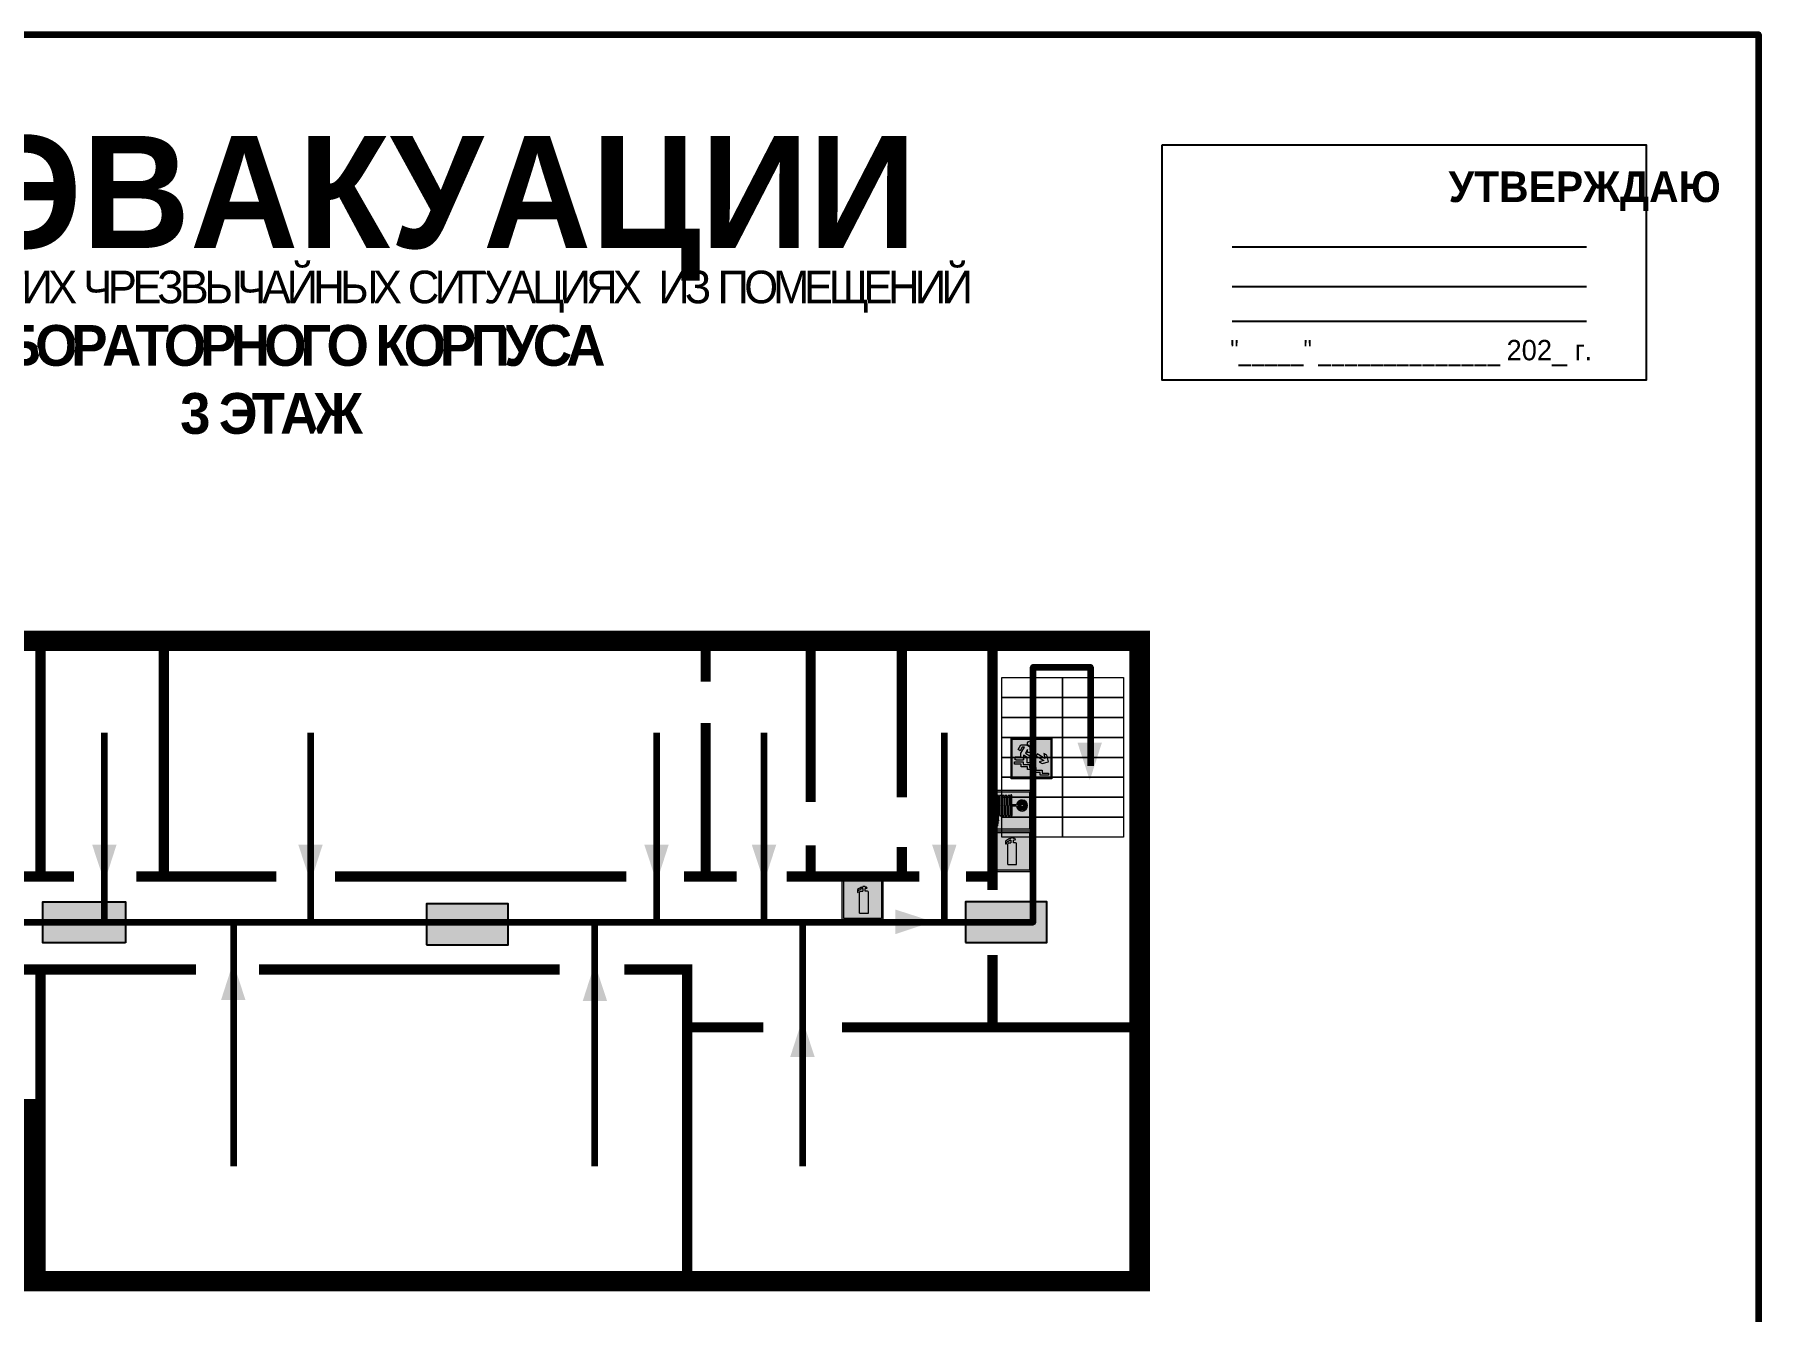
# Model space of a CAD drawing. Header units: millimetres. Extents: x 13810 to 67229, y 12374 to 21950.
# Drawn here: x 40574.3 to 40912.7, y 20416.4 to 20667 of the extents above; entities that cross this region are included whole.
import ezdxf

# ---------------------------------------------------------------- set-up
doc = ezdxf.new("R2010")
doc.units = ezdxf.units.MM
doc.layers.add('План_Штампы', color=7, linetype='Continuous')
doc.styles.add('обычный', font='arial.ttf')

# ---------------------------------------------------------------- blocks, each defined once
blk = doc.blocks.new('A$C7B4425F7')
at = {"true_color": 0xffffff}
blk.add_hatch(color=7, dxfattribs=at).paths.add_polyline_path([(0, 0), (-16, 0), (-16, -8), (0, -8)])
h = blk.add_hatch(color=126)
h.paths.add_polyline_path([(-0.2, -0.2), (-15.8, -0.2), (-15.8, -7.8), (-0.2, -7.8)])
h.paths.add_polyline_path([(-11.76, -2.03), (-11.76, -3.66), (-11.17, -3.66, -0.568275), (-11.17, -6.18), (-12.58, -6.18), (-12.58, -2.03)], flags=16)
h.paths.add_polyline_path([(-13.33, -4.12, -0.495768), (-13.59, -6.18), (-15.03, -6.18), (-15.03, -2.03), (-13.59, -2.03, -0.487973)], flags=16)
h.paths.add_polyline_path([(-10.25, -2.03), (-9.48, -2.03), (-9.48, -6.18), (-10.25, -6.18)], flags=16)
h.paths.add_polyline_path([(-13.84, -3.69), (-14.24, -3.69), (-14.24, -3.03), (-13.9, -3.03, -0.692621)], flags=0)
h.paths.add_polyline_path([(-9.15, -2.03), (-8.4, -2.03), (-8.04, -3.07), (-7.68, -2.03), (-6.93, -2.03), (-7.64, -4.1), (-6.93, -6.18), (-7.68, -6.18), (-8.04, -5.14), (-8.4, -6.18), (-9.15, -6.18), (-8.44, -4.1)], flags=16)
h.paths.add_polyline_path([(-11.76, -4.46), (-11.42, -4.46, -0.692621), (-11.36, -5.12), (-11.76, -5.12)], flags=0)
h.paths.add_polyline_path([(-13.9, -5.2), (-14.24, -5.2), (-14.24, -4.55), (-13.84, -4.55, -0.708038)], flags=0)
edge = h.paths.add_edge_path(flags=16)
edge.add_ellipse((-5.51, -4.08), major_axis=(0, 2.05), ratio=0.586184, start_angle=0, end_angle=360)
edge = h.paths.add_edge_path(flags=0)
edge.add_ellipse((-5.51, -4.08), major_axis=(0, 1.14), ratio=0.454828, start_angle=0, end_angle=360)
h.paths.add_polyline_path([(-4.13, -4.96, 0.377264), (-3.48, -4.52, 0.0555), (-3.16, -2.03), (-1.66, -2.03), (-1.66, -4.96), (-0.96, -4.96), (-0.96, -7.01), (-1.75, -7.01), (-1.75, -6.18), (-3.3, -6.18), (-3.3, -7.02), (-4.13, -7.02)], flags=16)
h.paths.add_polyline_path([(-2.73, -2.91), (-2.28, -2.91), (-2.28, -4.96), (-3.05, -4.96, 0.079136)], flags=0)
at = {"color": 126}
blk.add_lwpolyline([(-16, -8), (0, -8), (0, 0), (-16, 0)], close=True, dxfattribs=at)
blk = doc.blocks.new('вниз')
at = {"lineweight": 0, "true_color": 0xffffff}
h = blk.add_hatch(color=7, dxfattribs=at)
h.dxf.hatch_style = 1
h.paths.add_polyline_path([(40994.51, -4472.22), (40986.51, -4472.22), (40986.51, -4480.22), (40994.51, -4480.22)])
h.paths.add_polyline_path([(40994.31, -4472.42), (40994.31, -4480.01), (40986.71, -4480.01), (40986.71, -4472.42)], flags=16)
h.paths.add_polyline_path([(40988.43, -4473.53), (40989.43, -4473.53), (40990.19, -4473.96), (40990.19, -4474.6), (40991, -4474.6), (40991, -4475.06), (40989.73, -4475.06), (40989.73, -4474.46), (40989.3, -4475.18), (40990.17, -4475.7), (40990.17, -4477.11), (40989.63, -4477.11), (40989.63, -4476.01), (40988.94, -4475.59), (40988.94, -4476.46), (40988.94, -4476.46), (40987.47, -4476.46), (40987.26, -4476.46), (40987.26, -4475.92), (40988.4, -4475.92), (40988.4, -4475.2), (40989.1, -4473.99), (40988.66, -4473.99), (40988.24, -4474.7), (40987.86, -4474.47), (40988.41, -4473.56)], flags=0)
h.paths.add_polyline_path([(40990.55, -4473.29, -1), (40989.69, -4473.29, -1)], flags=0)
h.paths.add_polyline_path([(40988.85, -4476.89), (40988.85, -4477.43), (40990.1, -4477.43), (40990.1, -4477.99), (40991.34, -4477.99), (40991.34, -4478.54), (40992.59, -4478.54), (40992.59, -4479.09), (40993.83, -4479.09), (40993.83, -4479.52), (40992.17, -4479.52), (40992.17, -4478.97), (40990.91, -4478.97), (40990.91, -4478.41), (40989.68, -4478.41), (40989.68, -4477.86), (40988.43, -4477.86), (40988.43, -4477.31), (40987.6, -4477.31), (40987.18, -4477.31), (40987.18, -4476.89)], flags=0)
h.paths.add_polyline_path([(40991.61, -4475.33), (40993.12, -4476.2), (40992.9, -4475.27), (40993.48, -4475.6), (40993.83, -4476.88), (40992.56, -4477.22), (40991.97, -4476.88), (40992.9, -4476.61), (40991.38, -4475.74), (40991.58, -4475.39)], flags=0)
h.paths.add_polyline_path([(40990.19, -4473.96), (40989.43, -4473.53), (40988.43, -4473.53), (40988.41, -4473.56), (40987.86, -4474.47), (40988.24, -4474.7), (40988.66, -4473.99), (40989.1, -4473.99), (40988.4, -4475.2), (40988.4, -4475.92), (40987.26, -4475.92), (40987.26, -4476.46), (40987.47, -4476.46), (40988.94, -4476.46), (40988.94, -4476.27), (40988.94, -4475.59), (40989.63, -4476.01), (40989.63, -4477.11), (40990.17, -4477.11), (40990.17, -4475.7), (40989.3, -4475.18), (40989.73, -4474.46), (40989.73, -4475.06), (40991, -4475.06), (40991, -4474.6), (40990.19, -4474.6)], flags=0)
h.paths.add_polyline_path([(40990.55, -4473.29, 1), (40989.69, -4473.29, 1)], flags=0)
h.paths.add_polyline_path([(40991.61, -4475.33), (40991.58, -4475.39), (40991.38, -4475.74), (40992.9, -4476.61), (40991.97, -4476.88), (40992.56, -4477.22), (40993.83, -4476.88), (40993.48, -4475.6), (40992.9, -4475.27), (40993.12, -4476.2)], flags=0)
h.paths.add_polyline_path([(40990.1, -4477.43), (40988.85, -4477.43), (40988.85, -4476.89), (40987.18, -4476.89), (40987.18, -4477.31), (40987.6, -4477.31), (40988.43, -4477.31), (40988.43, -4477.86), (40989.68, -4477.86), (40989.68, -4478.41), (40990.91, -4478.41), (40990.91, -4478.97), (40992.17, -4478.97), (40992.17, -4479.52), (40993.83, -4479.52), (40993.83, -4479.09), (40992.59, -4479.09), (40992.59, -4478.54), (40991.34, -4478.54), (40991.34, -4477.99), (40990.1, -4477.99)], flags=0)
at = {"lineweight": 0}
h = blk.add_hatch(color=126, dxfattribs=at)
h.dxf.hatch_style = 1
h.paths.add_polyline_path([(40994.31, -4472.42), (40986.71, -4472.42), (40986.71, -4480.01), (40994.31, -4480.01)])
h.paths.add_polyline_path([(40988.43, -4473.53), (40989.43, -4473.53), (40990.19, -4473.96), (40990.19, -4474.6), (40991, -4474.6), (40991, -4475.06), (40989.73, -4475.06), (40989.73, -4474.46), (40989.3, -4475.18), (40990.17, -4475.7), (40990.17, -4477.11), (40989.63, -4477.11), (40989.63, -4476.01), (40988.94, -4475.59), (40988.94, -4476.46), (40988.94, -4476.46), (40987.47, -4476.46), (40987.26, -4476.46), (40987.26, -4475.92), (40988.4, -4475.92), (40988.4, -4475.2), (40989.1, -4473.99), (40988.66, -4473.99), (40988.24, -4474.7), (40987.86, -4474.47), (40988.41, -4473.56)], flags=16)
h.paths.add_polyline_path([(40990.55, -4473.29, -1), (40989.69, -4473.29, -1)], flags=16)
h.paths.add_polyline_path([(40988.85, -4476.89), (40988.85, -4477.43), (40990.1, -4477.43), (40990.1, -4477.99), (40991.34, -4477.99), (40991.34, -4478.54), (40992.59, -4478.54), (40992.59, -4479.09), (40993.83, -4479.09), (40993.83, -4479.52), (40992.17, -4479.52), (40992.17, -4478.97), (40990.91, -4478.97), (40990.91, -4478.41), (40989.68, -4478.41), (40989.68, -4477.86), (40988.43, -4477.86), (40988.43, -4477.31), (40987.6, -4477.31), (40987.18, -4477.31), (40987.18, -4476.89)], flags=16)
h.paths.add_polyline_path([(40991.61, -4475.33), (40993.12, -4476.2), (40992.9, -4475.27), (40993.48, -4475.6), (40993.83, -4476.88), (40992.56, -4477.22), (40991.97, -4476.88), (40992.9, -4476.61), (40991.38, -4475.74), (40991.58, -4475.39)], flags=16)
at = {"lineweight": 0, "true_color": 0xffffff}
h = blk.add_hatch(color=7, dxfattribs=at)
h.dxf.hatch_style = 1
h.paths.add_polyline_path([(40989.73, -4474.46), (40989.73, -4475.06), (40991, -4475.06), (40991, -4474.6), (40990.19, -4474.6), (40990.19, -4473.96), (40989.43, -4473.53), (40988.43, -4473.53), (40988.41, -4473.56), (40987.86, -4474.47), (40988.24, -4474.7), (40988.66, -4473.99), (40989.1, -4473.99), (40988.4, -4475.2), (40988.4, -4475.92), (40987.26, -4475.92), (40987.26, -4476.46), (40987.47, -4476.46), (40988.94, -4476.46), (40988.94, -4475.59), (40989.63, -4476.01), (40989.63, -4477.11), (40990.17, -4477.11), (40990.17, -4475.7), (40989.3, -4475.18)])
h.paths.add_polyline_path([(40989.69, -4473.29, 1), (40990.55, -4473.29, 1)])
h.paths.add_polyline_path([(40991.61, -4475.33), (40991.58, -4475.39), (40991.38, -4475.74), (40992.9, -4476.61), (40991.97, -4476.88), (40992.56, -4477.22), (40993.83, -4476.88), (40993.48, -4475.6), (40992.9, -4475.27), (40993.12, -4476.2)])
h.paths.add_polyline_path([(40990.1, -4477.43), (40988.85, -4477.43), (40988.85, -4476.89), (40987.18, -4476.89), (40987.18, -4477.31), (40987.6, -4477.31), (40988.43, -4477.31), (40988.43, -4477.86), (40989.68, -4477.86), (40989.68, -4478.41), (40990.91, -4478.41), (40990.91, -4478.97), (40992.17, -4478.97), (40992.17, -4479.52), (40993.83, -4479.52), (40993.83, -4479.09), (40992.59, -4479.09), (40992.59, -4478.54), (40991.34, -4478.54), (40991.34, -4477.99), (40990.1, -4477.99)])
at = {"color": 126, "lineweight": 0}
for points in [[(40986.51, -4472.22), (40994.51, -4472.22), (40994.51, -4480.22), (40986.51, -4480.22)], [(40986.71, -4472.42), (40994.31, -4472.42), (40994.31, -4480.01), (40986.71, -4480.01)]]:
    blk.add_lwpolyline(points, close=True, dxfattribs=at)
for points in [[(40987.47, -4476.46), (40987.26, -4476.46), (40987.26, -4475.92), (40988.4, -4475.92), (40988.4, -4475.2), (40989.1, -4473.99), (40988.66, -4473.99), (40988.24, -4474.7), (40987.86, -4474.47), (40988.41, -4473.56), (40988.43, -4473.53), (40989.43, -4473.53), (40990.19, -4473.96), (40990.19, -4474.6), (40991, -4474.6), (40991, -4475.06), (40989.73, -4475.06), (40989.73, -4474.46), (40989.3, -4475.18), (40990.17, -4475.7), (40990.17, -4477.11), (40989.63, -4477.11), (40989.63, -4476.01), (40988.94, -4475.59), (40988.94, -4476.46)], [(40987.47, -4476.46), (40988.94, -4476.46), (40988.94, -4476.27)], [(40991.58, -4475.39), (40991.38, -4475.74), (40992.9, -4476.61), (40991.97, -4476.88), (40992.56, -4477.22), (40993.83, -4476.88), (40993.48, -4475.6), (40992.9, -4475.27), (40993.12, -4476.2), (40991.61, -4475.33), (40991.58, -4475.39)], [(40987.6, -4477.31), (40987.18, -4477.31), (40987.18, -4476.89), (40988.85, -4476.89), (40988.85, -4477.43), (40990.1, -4477.43), (40990.1, -4477.99), (40991.34, -4477.99), (40991.34, -4478.54), (40992.59, -4478.54), (40992.59, -4479.09), (40993.83, -4479.09), (40993.83, -4479.52), (40992.17, -4479.52), (40992.17, -4478.97), (40990.91, -4478.97), (40990.91, -4478.41), (40989.68, -4478.41), (40989.68, -4477.86), (40988.43, -4477.86), (40988.43, -4477.31), (40987.6, -4477.31)]]:
    blk.add_lwpolyline(points, dxfattribs=at)
blk.add_circle((40990.12, -4473.29), 0.432, dxfattribs=at)
blk = doc.blocks.new('A$C3AD82952')
at = {"true_color": 0xf5f5ff}
h = blk.add_hatch(color=7, dxfattribs=at)
h.dxf.hatch_style = 1
h.paths.add_polyline_path([(8.21, 8.73, 0.414214), (7.89, 9.05), (7.22, 9.05), (7.22, 9.92), (7.59, 9.92, 1), (7.57, 10.36), (7.22, 10.36), (7.22, 10.6), (6.43, 10.6), (6.43, 10.36), (6.01, 10.36), (4.74, 9.59), (4.74, 8.69), (4.98, 8.73), (4.98, 9.26), (6.12, 9.91), (6.43, 9.91), (6.43, 9.05), (5.76, 9.05, 0.414214), (5.44, 8.73), (5.44, 2.2), (8.21, 2.2)], flags=0)
h.paths.add_polyline_path([(12.8, 12.8), (0, 12.8), (0, 0), (12.8, 0)])
h.paths.add_polyline_path([(0.51, 12.29), (12.29, 12.29), (12.29, 0.51), (0.51, 0.51)], flags=16)
h.paths.add_polyline_path([(4.74, 9.59), (6.01, 10.36), (6.43, 10.36), (6.43, 10.6), (7.22, 10.6), (7.22, 10.36), (7.59, 10.36, -0.94586), (7.59, 9.92), (7.22, 9.92), (7.22, 9.05), (7.89, 9.05, -0.414214), (8.21, 8.73), (8.21, 2.2), (5.44, 2.2), (5.44, 8.73, -0.414214), (5.76, 9.05), (6.43, 9.05), (6.43, 9.91), (6.12, 9.91), (4.98, 9.26), (4.98, 8.73), (4.74, 8.69)], flags=0)
h = blk.add_hatch(color=242)
h.dxf.hatch_style = 1
h.paths.add_polyline_path([(12.29, 12.29), (0.51, 12.29), (0.51, 0.51), (12.29, 0.51)])
h.paths.add_polyline_path([(4.74, 8.69), (4.74, 9.59), (6.01, 10.36), (6.43, 10.36), (6.43, 10.6), (7.22, 10.6), (7.22, 10.36), (7.59, 10.36, -0.94586), (7.59, 9.92), (7.22, 9.92), (7.22, 9.05), (7.89, 9.05, -0.414214), (8.21, 8.73), (8.21, 2.2), (5.44, 2.2), (5.44, 8.73, -0.414214), (5.76, 9.05), (6.43, 9.05), (6.43, 9.91), (6.12, 9.91), (4.98, 9.26), (4.98, 8.73)], flags=16)
h = blk.add_hatch(color=7, dxfattribs=at)
h.dxf.hatch_style = 1
h.paths.add_polyline_path([(8.21, 8.73, 0.414214), (7.89, 9.05), (7.22, 9.05), (7.22, 9.92), (7.59, 9.92, 1), (7.57, 10.36), (7.22, 10.36), (7.22, 10.6), (6.43, 10.6), (6.43, 10.36), (6.01, 10.36), (4.74, 9.59), (4.74, 8.69), (4.98, 8.73), (4.98, 9.26), (6.12, 9.91), (6.43, 9.91), (6.43, 9.05), (5.76, 9.05, 0.414214), (5.44, 8.73), (5.44, 2.2), (8.21, 2.2)])
at = {"color": 242, "lineweight": 5}
for p, q in [((0, 0), (0, 12.8)), ((0, 12.8), (12.8, 12.8)), ((12.8, 0), (12.8, 12.8)), ((6.01, 10.36), (4.74, 9.59)), ((4.74, 9.59), (4.74, 8.69)), ((4.74, 8.69), (4.98, 8.73)), ((4.98, 9.26), (6.12, 9.91)), ((4.98, 8.73), (4.98, 9.26)), ((5.44, 2.2), (5.44, 8.73)), ((5.76, 9.05), (6.43, 9.05)), ((6.01, 10.36), (6.43, 10.36)), ((6.12, 9.91), (6.43, 9.91)), ((7.22, 10.6), (6.43, 10.6)), ((6.43, 10.6), (6.43, 10.36)), ((6.43, 9.91), (6.43, 9.05)), ((7.22, 10.36), (7.22, 10.6)), ((7.59, 10.36), (7.22, 10.36)), ((7.22, 9.05), (7.22, 9.92)), ((7.59, 9.92), (7.22, 9.92)), ((7.89, 9.05), (7.22, 9.05)), ((8.21, 2.2), (8.21, 8.73)), ((0, 0), (12.8, 0)), ((5.44, 2.2), (8.21, 2.2))]:
    blk.add_line(p, q, dxfattribs=at)
blk.add_lwpolyline([(0.51, 12.29), (12.29, 12.29), (12.29, 0.51), (0.51, 0.51)], close=True, dxfattribs=at)
for centre, radius, start, end in [((5.76, 8.73), 0.32, 90, 180), ((7.58, 10.14), 0.223, 273.1875, 86.8125), ((7.89, 8.73), 0.32, 0, 90)]:
    blk.add_arc(centre, radius, start, end, dxfattribs=at)
blk = doc.blocks.new('A$C37112FD5')
at = {"true_color": 0xf5f5ff}
h = blk.add_hatch(color=7, dxfattribs=at)
h.dxf.hatch_style = 1
h.paths.add_polyline_path([(12.8, -7.4), (0, -7.4), (0, -20.2), (12.8, -20.2)])
h.paths.add_polyline_path([(12.29, -7.91), (12.29, -19.69), (0.51, -19.69), (0.51, -7.91)], flags=16)
h.paths.add_polyline_path([(4.98, -9.04, -0.42597), (5.17, -9.22), (5.17, -12.25), (5.17, -15.29, -0.432244), (4.98, -15.47), (4.83, -15.47, -0.42597), (4.64, -15.29), (4.64, -12.25), (4.64, -9.22, -0.432244), (4.83, -9.04)], flags=0)
h.paths.add_polyline_path([(4.28, -9.22), (4.28, -12.25), (4.28, -15.29, -0.432244), (4.09, -15.47), (3.94, -15.47, -0.42597), (3.75, -15.29), (3.75, -12.25), (3.75, -9.22, -0.432244), (3.94, -9.04), (4.09, -9.04, -0.42597)], flags=0)
h.paths.add_polyline_path([(5.72, -9.04), (5.87, -9.04, -0.42597), (6.06, -9.22), (6.06, -12.25), (6.06, -15.29, -0.432244), (5.87, -15.47), (5.72, -15.47, -0.42597), (5.53, -15.29), (5.53, -12.25), (5.53, -9.22, -0.432244)], flags=0)
h.paths.add_polyline_path([(6.42, -8.9), (6.5, -8.9, -0.42597), (6.69, -9.08), (6.69, -12.03), (8.21, -12.03, -15.824349), (8.21, -12.47), (6.69, -12.47), (6.69, -15.42, -0.432244), (6.5, -15.6), (6.42, -15.6)], flags=0)
h.paths.add_polyline_path([(3.39, -9.22), (3.39, -12.25), (3.39, -15.29, -0.432244), (3.2, -15.47), (3.05, -15.47, -0.42597), (2.85, -15.29), (2.85, -12.25), (2.85, -9.22, -0.432244), (3.05, -9.04), (3.2, -9.04, -0.42597)], flags=0)
h.paths.add_polyline_path([(2.5, -9.22), (2.5, -16.71), (1.96, -16.71), (1.96, -9.22, -0.432244), (2.15, -9.04), (2.31, -9.04, -0.42597)], flags=0)
h.paths.add_polyline_path([(1.61, -8.9), (1.61, -15.6), (1.57, -15.6, -0.42597), (1.37, -15.42), (1.37, -12.03), (1.37, -9.09, -0.432244), (1.57, -8.9)], flags=0)
h.paths.add_polyline_path([(9.76, -10.81), (9.76, -12.03), (8.49, -12.03, -0.336371)], flags=0)
h.paths.add_polyline_path([(8.49, -12.47), (9.76, -12.47), (9.76, -13.7, -0.336371)], flags=0)
h.paths.add_polyline_path([(10.11, -10.81, -0.336371), (11.38, -12.03), (10.11, -12.03)], flags=0)
h.paths.add_polyline_path([(10.11, -12.47), (11.38, -12.47, -0.336371), (10.11, -13.7)], flags=0)
h.paths.add_polyline_path([(2.5, -16.84), (2.5, -17.05), (1.97, -17.05), (1.97, -16.84)], flags=0)
h.paths.add_polyline_path([(2.5, -17.24, -0.033778), (2.24, -18.6, -0.033778), (1.97, -17.24)], flags=0)
h = blk.add_hatch(color=242)
h.dxf.hatch_style = 1
h.paths.add_polyline_path([(12.29, -7.91), (0.51, -7.91), (0.51, -19.69), (12.29, -19.69)])
h.paths.add_polyline_path([(6.42, -15.6), (6.42, -8.9), (6.5, -8.9, -0.42597), (6.69, -9.08), (6.69, -12.03), (8.21, -12.03, -15.824349), (8.21, -12.47), (6.69, -12.47), (6.69, -15.42, -0.432244), (6.5, -15.6)], flags=16)
h.paths.add_polyline_path([(5.87, -15.47), (5.72, -15.47, -0.42597), (5.53, -15.29), (5.53, -12.25), (5.53, -9.22, -0.432244), (5.72, -9.04), (5.87, -9.04, -0.42597), (6.06, -9.22), (6.06, -12.25), (6.06, -15.29, -0.432244)], flags=16)
h.paths.add_polyline_path([(4.98, -15.47), (4.83, -15.47, -0.42597), (4.64, -15.29), (4.64, -12.25), (4.64, -9.22, -0.432244), (4.83, -9.04), (4.98, -9.04, -0.42597), (5.17, -9.22), (5.17, -12.25), (5.17, -15.29, -0.432244)], flags=16)
h.paths.add_polyline_path([(4.09, -15.47), (3.94, -15.47, -0.42597), (3.75, -15.29), (3.75, -12.25), (3.75, -9.22, -0.432244), (3.94, -9.04), (4.09, -9.04, -0.42597), (4.28, -9.22), (4.28, -12.25), (4.28, -15.29, -0.432244)], flags=16)
h.paths.add_polyline_path([(3.2, -15.47), (3.05, -15.47, -0.42597), (2.85, -15.29), (2.85, -12.25), (2.85, -9.22, -0.432244), (3.05, -9.04), (3.2, -9.04, -0.42597), (3.39, -9.22), (3.39, -12.25), (3.39, -15.29, -0.432244)], flags=16)
h.paths.add_polyline_path([(2.5, -17.05), (1.97, -17.05), (1.97, -16.84), (2.5, -16.84)], flags=16)
h.paths.add_polyline_path([(2.5, -17.24, -0.033778), (2.24, -18.6, -0.033778), (1.97, -17.24)], flags=16)
h.paths.add_polyline_path([(2.5, -16.71), (1.96, -16.71), (1.96, -9.22, -0.432244), (2.15, -9.04), (2.31, -9.04, -0.42597), (2.5, -9.22)], flags=16)
h.paths.add_polyline_path([(1.61, -15.6), (1.57, -15.6, -0.42597), (1.37, -15.42), (1.37, -12.03), (1.37, -9.09, -0.432244), (1.57, -8.9), (1.61, -8.9)], flags=16)
h.paths.add_polyline_path([(8.49, -12.47), (9.76, -12.47), (9.76, -13.7, -0.336371)], flags=0)
h.paths.add_polyline_path([(10.11, -13.7), (10.11, -12.47), (11.38, -12.47, -0.336371)], flags=0)
h.paths.add_polyline_path([(8.49, -12.03, -0.336371), (9.76, -10.81), (9.76, -12.03)], flags=0)
h.paths.add_polyline_path([(10.11, -12.03), (10.11, -10.81, -0.336371), (11.38, -12.03)], flags=0)
h = blk.add_hatch(color=7, dxfattribs=at)
h.dxf.hatch_style = 1
h.paths.add_polyline_path([(1.61, -8.9), (1.57, -8.9, 0.432244), (1.37, -9.09), (1.37, -12.03), (1.37, -15.42, 0.42597), (1.57, -15.6), (1.61, -15.6)])
h.paths.add_polyline_path([(2.5, -9.22, 0.42597), (2.31, -9.04), (2.15, -9.04, 0.432244), (1.96, -9.22), (1.96, -16.71), (2.5, -16.71)])
h.paths.add_polyline_path([(2.5, -16.84), (1.97, -16.84), (1.97, -17.05), (2.5, -17.05)])
h.paths.add_polyline_path([(2.5, -17.24), (1.97, -17.24, 0.033778), (2.24, -18.6, 0.033778)])
h.paths.add_polyline_path([(3.39, -12.25), (3.39, -9.22, 0.42597), (3.2, -9.04), (3.05, -9.04, 0.432244), (2.85, -9.22), (2.85, -12.25), (2.85, -15.29, 0.42597), (3.05, -15.47), (3.2, -15.47, 0.432244), (3.39, -15.29)])
h.paths.add_polyline_path([(4.28, -12.25), (4.28, -9.22, 0.42597), (4.09, -9.04), (3.94, -9.04, 0.432244), (3.75, -9.22), (3.75, -12.25), (3.75, -15.29, 0.42597), (3.94, -15.47), (4.09, -15.47, 0.432244), (4.28, -15.29)])
h.paths.add_polyline_path([(5.17, -12.25), (5.17, -9.22, 0.42597), (4.98, -9.04), (4.83, -9.04, 0.432244), (4.64, -9.22), (4.64, -12.25), (4.64, -15.29, 0.42597), (4.83, -15.47), (4.98, -15.47, 0.432244), (5.17, -15.29)])
h.paths.add_polyline_path([(6.06, -12.25), (6.06, -9.22, 0.42597), (5.87, -9.04), (5.72, -9.04, 0.432244), (5.53, -9.22), (5.53, -12.25), (5.53, -15.29, 0.42597), (5.72, -15.47), (5.87, -15.47, 0.432244), (6.06, -15.29)])
h.paths.add_polyline_path([(6.69, -12.47), (8.21, -12.47, 15.824349), (8.21, -12.03), (6.69, -12.03), (6.69, -9.08, 0.42597), (6.5, -8.9), (6.42, -8.9), (6.42, -15.6), (6.5, -15.6, 0.432244), (6.69, -15.42)])
h.paths.add_polyline_path([(8.49, -12.47), (9.76, -12.47), (9.76, -13.7, -0.336371)], flags=16)
h.paths.add_polyline_path([(8.49, -12.03, -0.336371), (9.76, -10.81), (9.76, -12.03)], flags=16)
h.paths.add_polyline_path([(10.11, -12.47), (11.38, -12.47, -0.336371), (10.11, -13.7)], flags=16)
h.paths.add_polyline_path([(10.11, -12.03), (10.11, -10.81, -0.336371), (11.38, -12.03)], flags=16)
h = blk.add_hatch(color=242)
h.dxf.hatch_style = 1
h.paths.add_polyline_path([(9.76, -10.81, 0.336371), (8.49, -12.03), (9.76, -12.03)])
h.paths.add_polyline_path([(10.11, -10.81), (10.11, -12.03), (11.38, -12.03, 0.336371)])
h.paths.add_polyline_path([(11.38, -12.47), (10.11, -12.47), (10.11, -13.7, 0.336371)])
h.paths.add_polyline_path([(9.76, -12.47), (8.49, -12.47, 0.336371), (9.76, -13.7)])
at = {"color": 242, "lineweight": 5}
for p, q in [((0, -20.2), (0, -7.4)), ((0, -7.4), (12.8, -7.4)), ((1.37, -12.03), (1.37, -9.08)), ((1.57, -8.9), (1.61, -8.9)), ((1.61, -8.9), (1.61, -15.6)), ((1.96, -16.71), (1.96, -9.22)), ((2.15, -9.04), (2.31, -9.04)), ((2.5, -16.71), (2.5, -9.22)), ((2.85, -12.25), (2.85, -9.22)), ((3.05, -9.04), (3.2, -9.04)), ((3.39, -12.25), (3.39, -9.22)), ((3.75, -12.25), (3.75, -9.22)), ((3.94, -9.04), (4.09, -9.04)), ((4.28, -12.25), (4.28, -9.22)), ((4.64, -12.25), (4.64, -9.22)), ((4.83, -9.04), (4.98, -9.04)), ((5.17, -12.25), (5.17, -9.22)), ((5.53, -12.25), (5.53, -9.22)), ((5.72, -9.04), (5.87, -9.04)), ((6.06, -12.25), (6.06, -9.22)), ((6.42, -8.9), (6.42, -15.6)), ((6.5, -8.9), (6.42, -8.9)), ((6.69, -12.03), (6.69, -9.08)), ((9.76, -10.81), (9.76, -12.03)), ((10.11, -10.81), (10.11, -12.03)), ((12.8, -20.2), (12.8, -7.4)), ((1.37, -12.03), (1.37, -15.42)), ((1.57, -15.6), (1.61, -15.6)), ((2.85, -12.25), (2.85, -15.29)), ((3.05, -15.47), (3.2, -15.47)), ((3.39, -12.25), (3.39, -15.29)), ((3.75, -12.25), (3.75, -15.29)), ((3.94, -15.47), (4.09, -15.47)), ((4.28, -12.25), (4.28, -15.29)), ((4.64, -12.25), (4.64, -15.29)), ((4.83, -15.47), (4.98, -15.47)), ((5.17, -12.25), (5.17, -15.29)), ((5.53, -12.25), (5.53, -15.29)), ((5.72, -15.47), (5.87, -15.47)), ((6.06, -12.25), (6.06, -15.29)), ((6.42, -15.6), (6.5, -15.6)), ((8.21, -12.03), (6.69, -12.03)), ((8.21, -12.47), (6.69, -12.47)), ((6.69, -12.47), (6.69, -15.42)), ((9.76, -12.03), (8.49, -12.03)), ((9.76, -12.47), (8.49, -12.47)), ((9.76, -12.47), (9.76, -13.7)), ((11.38, -12.03), (10.11, -12.03)), ((11.38, -12.47), (10.11, -12.47)), ((10.11, -12.47), (10.11, -13.7)), ((0, -20.2), (12.8, -20.2)), ((1.96, -16.71), (2.5, -16.71)), ((1.97, -16.84), (2.5, -16.84)), ((1.97, -17.05), (1.97, -16.84)), ((2.5, -17.05), (1.97, -17.05)), ((1.97, -17.24), (2.5, -17.24)), ((2.5, -16.84), (2.5, -17.05))]:
    blk.add_line(p, q, dxfattribs=at)
blk.add_lwpolyline([(0.51, -7.91), (12.29, -7.91), (12.29, -19.69), (0.51, -19.69)], close=True, dxfattribs=at)
for centre, radius, start, end in [((1.56, -9.09), 0.182, 87.1027, 180.6071), ((2.15, -9.22), 0.182, 87.1027, 180.6071), ((2.32, -9.22), 0.182, 359.3929, 92.8973), ((3.04, -9.22), 0.182, 87.1027, 180.6071), ((3.21, -9.22), 0.182, 359.3929, 92.8973), ((3.93, -9.22), 0.182, 87.1027, 180.6071), ((4.1, -9.22), 0.182, 359.3929, 92.8973), ((4.82, -9.22), 0.182, 87.1027, 180.6071), ((4.99, -9.22), 0.182, 359.3929, 92.8973), ((5.71, -9.22), 0.182, 87.1027, 180.6071), ((5.88, -9.22), 0.182, 359.3929, 92.8973), ((6.51, -9.09), 0.182, 359.3929, 92.8973), ((9.93, -12.25), 1.74, 187.2319, 172.7681), ((9.93, -12.25), 1.46, 96.9927, 171.3585), ((9.93, -12.25), 1.46, 8.6415, 83.0073), ((1.56, -15.42), 0.182, 179.3929, 272.8973), ((3.04, -15.29), 0.182, 179.3929, 272.8973), ((3.21, -15.29), 0.182, 267.1027, 0.6071), ((3.93, -15.29), 0.182, 179.3929, 272.8973), ((4.1, -15.29), 0.182, 267.1027, 0.6071), ((4.82, -15.29), 0.182, 179.3929, 272.8973), ((4.99, -15.29), 0.182, 267.1027, 0.6071), ((5.71, -15.29), 0.182, 179.3929, 272.8973), ((5.88, -15.29), 0.182, 267.1027, 0.6071), ((6.51, -15.42), 0.182, 267.1027, 0.6071), ((9.93, -12.25), 1.46, 188.6415, 263.0073), ((9.93, -12.25), 1.46, 276.9927, 351.3585), ((12.17, -15.98), 10.27, 187.041, 194.7793), ((-7.7, -15.98), 10.27, 345.2207, 352.959)]:
    blk.add_arc(centre, radius, start, end, dxfattribs=at)
blk = doc.blocks.new('A$C32E8229D')
at = {"true_color": 0xffffff}
blk.add_hatch(color=7, dxfattribs=at).paths.add_polyline_path([(0, 0), (0, -8), (16, -8), (16, 0)])
h = blk.add_hatch(color=126)
h.paths.add_polyline_path([(0.2, -0.2), (15.8, -0.2), (15.8, -7.8), (0.2, -7.8)])
h.paths.add_polyline_path([(13.49, -2.05), (12.08, -2.05), (11.37, -2.63, 0.162397), (11.29, -2.84), (11.29, -3.63), (10.35, -3.63), (10.35, -4.05), (11.68, -4.05), (11.68, -3.48), (12.26, -4.28), (11.29, -5.1), (11.29, -6.78), (11.85, -6.78), (11.85, -5.44), (12.8, -4.64), (12.8, -5.94), (14.46, -5.94), (14.46, -5.39), (13.45, -5.39), (13.45, -3.97), (12.46, -2.59), (13.15, -2.59), (13.69, -3.34), (14.18, -3)], flags=16)
h.paths.add_polyline_path([(10.74, -1.82, 1), (11.8, -1.82, 1)], flags=16)
h.paths.add_polyline_path([(9.39, -3.59), (5.99, -3.59), (6.56, -3.03), (5.91, -3.03), (5.1, -3.83), (5.91, -4.64), (6.56, -4.64), (5.99, -4.09), (9.39, -4.09)], flags=16)
h.paths.add_polyline_path([(4.29, -1.08), (1.72, -1.08), (1.72, -6.6), (4.29, -6.6)], flags=16)
at = {"color": 126}
blk.add_lwpolyline([(16, -8), (0, -8), (0, 0), (16, 0)], close=True, dxfattribs=at)

msp = doc.modelspace()

# ---------------------------------------------------------------- linework, layer by layer
at = {"color": 2, "lineweight": 100}
msp.add_lwpolyline([(40312.67, 20666.99), (40912.67, 20666.99), (40912.67, 20271.99), (40312.67, 20271.99)], close=True, dxfattribs=at)
msp.add_lwpolyline([(40795.62, 20645.36), (40890.62, 20645.36), (40890.62, 20599.16), (40795.62, 20599.16)], close=True)
for points in [[(40809.37, 20625.32), (40878.89, 20625.32)], [(40809.37, 20617.56), (40878.89, 20617.56)], [(40809.37, 20610.77), (40878.89, 20610.77)]]:
    msp.add_lwpolyline(points)
at = {"lineweight": 100}
for points, const_width in [([(40455.93, 20499.7), (40416.05, 20499.7), (40416.05, 20548.03), (40791.21, 20548.03), (40791.21, 20422.38), (40572.9, 20422.38), (40572.9, 20456.1), (40455.93, 20456.1), (40455.93, 20499.7), (40416.05, 20499.7)], 4), ([(40575.46, 20547.61), (40575.46, 20501.79)], 2), ([(40599.69, 20547.61), (40599.69, 20501.79)], 2), ([(40706.04, 20547.61), (40706.04, 20540.01)], 2), ([(40726.64, 20547.61), (40726.64, 20516.39)], 2), ([(40744.54, 20547.61), (40744.54, 20517.34)], 2), ([(40762.34, 20548), (40762.34, 20501.79), (40757.14, 20501.79)], 2), ([(40706.04, 20531.87), (40706.04, 20501.79)], 2), ([(40726.64, 20507.92), (40726.64, 20501.79)], 2), ([(40744.54, 20507.6), (40744.54, 20501.79)], 2), ([(40582.05, 20501.79), (40570.8, 20501.79)], 2), ([(40621.76, 20501.79), (40594.31, 20501.79)], 2), ([(40690.46, 20501.79), (40633.25, 20501.79)], 2), ([(40712.14, 20501.79), (40701.79, 20501.79)], 2), ([(40747.96, 20501.79), (40721.9, 20501.79)], 2), ([(40762.34, 20501.79), (40762.34, 20499.12)], 2), ([(40762.34, 20486.39), (40762.34, 20472.19)], 2), ([(40557.77, 20483.52), (40605.98, 20483.52)], 2), ([(40575.46, 20483.52), (40575.46, 20422.26)], 2), ([(40618.37, 20483.52), (40677.36, 20483.52)], 2), ([(40690.07, 20483.52), (40702.39, 20483.52), (40702.39, 20423.06), (40702.39, 20472.19), (40717.36, 20472.19)], 2), ([(40732.76, 20472.19), (40790.49, 20472.19)], 2)]:
    msp.add_lwpolyline(points, dxfattribs=dict(at, const_width=const_width))
at = {"color": 126, "lineweight": 100, "true_color": 0x008754}
for points in [[(40463.55, 20524.01), (40473.9, 20509.09), (40473.9, 20492.82), (40770.32, 20492.82), (40770.32, 20542.84), (40781.55, 20542.84), (40781.55, 20523.49)], [(40588.05, 20492.82), (40588.05, 20529.97)], [(40628.5, 20492.82), (40628.5, 20529.97)], [(40696.42, 20492.82), (40696.42, 20529.97)], [(40717.52, 20492.82), (40717.52, 20529.97)], [(40752.91, 20492.82), (40752.91, 20529.97)], [(40613.33, 20492.82), (40613.33, 20444.92)], [(40684.23, 20492.82), (40684.23, 20444.92)], [(40725.02, 20492.82), (40725.02, 20444.92)]]:
    msp.add_lwpolyline(points, dxfattribs=at)
at = {"lineweight": 0}
for points in [[(40776.08, 20540.84), (40776.08, 20536.92), (40764.14, 20536.92), (40764.14, 20540.84)], [(40788.03, 20540.84), (40788.03, 20536.92), (40776.08, 20536.92), (40776.08, 20540.84)], [(40776.08, 20536.92), (40776.08, 20533), (40764.14, 20533), (40764.14, 20536.92)], [(40788.03, 20536.92), (40788.03, 20533), (40776.08, 20533), (40776.08, 20536.92)], [(40776.08, 20533), (40776.08, 20529.08), (40764.14, 20529.08), (40764.14, 20533)], [(40788.03, 20533), (40788.03, 20529.08), (40776.08, 20529.08), (40776.08, 20533)], [(40776.08, 20529.08), (40776.08, 20525.16), (40764.14, 20525.16), (40764.14, 20529.08)], [(40788.03, 20529.08), (40788.03, 20525.16), (40776.08, 20525.16), (40776.08, 20529.08)], [(40776.08, 20525.16), (40776.08, 20521.25), (40764.14, 20521.25), (40764.14, 20525.16)], [(40788.03, 20525.16), (40788.03, 20521.25), (40776.08, 20521.25), (40776.08, 20525.16)], [(40776.08, 20521.25), (40776.08, 20517.33), (40764.14, 20517.33), (40764.14, 20521.25)], [(40788.03, 20521.25), (40788.03, 20517.33), (40776.08, 20517.33), (40776.08, 20521.25)], [(40776.08, 20517.33), (40776.08, 20513.41), (40764.14, 20513.41), (40764.14, 20517.33)], [(40788.03, 20517.33), (40788.03, 20513.41), (40776.08, 20513.41), (40776.08, 20517.33)], [(40776.08, 20513.41), (40776.08, 20509.49), (40764.14, 20509.49), (40764.14, 20513.41)], [(40788.03, 20513.41), (40788.03, 20509.49), (40776.08, 20509.49), (40776.08, 20513.41)]]:
    msp.add_lwpolyline(points, close=True, dxfattribs=at)
at = {"layer": 'План_Штампы', "color": 126, "true_color": 0x008754}
for points in [[(40779, 20528.05), (40783.8, 20528.04), (40781.42, 20520.66)], [(40585.6, 20508.05), (40590.41, 20508.04), (40588.03, 20500.66)], [(40626.06, 20508.05), (40630.86, 20508.04), (40628.48, 20500.66)], [(40693.98, 20508.05), (40698.78, 20508.04), (40696.4, 20500.66)], [(40715.07, 20508.05), (40719.88, 20508.04), (40717.5, 20500.66)], [(40750.46, 20508.05), (40755.27, 20508.04), (40752.89, 20500.66)], [(40743.27, 20490.48), (40743.28, 20495.29), (40750.66, 20492.91)], [(40615.71, 20477.54), (40610.91, 20477.55), (40613.29, 20484.93)], [(40686.69, 20477.32), (40681.89, 20477.33), (40684.27, 20484.71)], [(40727.43, 20466.36), (40722.62, 20466.38), (40725, 20473.75)]]:
    msp.add_solid(points, dxfattribs=at)

# ---------------------------------------------------------------- block references
at = {"color": 126, "true_color": 0x008754}
msp.add_blockref('вниз', (-220.51, 25001.16), dxfattribs=at)
for name, p, xscale, yscale, zscale in [('A$C37112FD5', (40761.93, 20523.36), 0.6249984004534781, 0.6249984004534781, 0.6249984004534781), ('A$C3AD82952', (40761.93, 20502.73), 0.625, 0.625, 0.625), ('A$C3AD82952', (40732.84, 20493.22), 0.625, 0.625, 0.625)]:
    msp.add_blockref(name, p, dxfattribs=dict(xscale=xscale, yscale=yscale, zscale=zscale))
at = {"layer": 'План_Штампы', "color": 126, "true_color": 0x008754, "xscale": 1.012510887696, "yscale": 1.012510887696, "zscale": 1.012510887696, "rotation": 359.9978653237145}
msp.add_blockref('A$C32E8229D', (40575.95, 20496.84), dxfattribs=at)
at = {"layer": 'План_Штампы', "color": 126, "true_color": 0x008754, "xscale": -1}
msp.add_blockref('A$C32E8229D', (40667.25, 20496.4), dxfattribs=at)
at = {"layer": 'План_Штампы'}
msp.add_blockref('A$C7B4425F7', (40773.02, 20496.82), dxfattribs=at)

# ---------------------------------------------------------------- texts
at = {"lineweight": 0, "style": 'обычный'}
for s, insert, char_height, width, attachment_point in [('{\\fProxima Nova Rg|b1|i0|c204|p2;ПЛАН ЭВАКУАЦИИ}', (40470.21, 20647.09), 22, 493.8901, 1), ('\\pi-18,l18,t18;{\\fProxima Nova Rg|b1|i0|c204|p2;УТВЕРЖДАЮ\\H1.1997x; }', (40878.56, 20636.24), 6, 126.6484, 5), ('{\\fArial Narrow|b0|i0|c204|p34;"_____" ______________ \\fProxima Nova Rg|b0|i0|c204|p2;202_ г. }', (40844.52, 20604.48), 4, 78.6503, 5)]:
    msp.add_mtext(s, dxfattribs=dict(at, insert=insert, char_height=char_height, width=width, attachment_point=attachment_point))
at = {"color": 0, "lineweight": 0, "insert": (40620.08, 20615.25), "char_height": 8, "width": 449.2158, "attachment_point": 5, "style": 'обычный'}
msp.add_mtext('{\\fArial Black|b1|i0|c204|p34;\\H2x;\\T0.85;  \\fArial Narrow|b0|i0|c204|p34;\\H0.8x;\\W0.9;\\P\\fProxima Nova Rg|b0|i0|c204|p2;\\H0.5x;\\W1;\\C256;ПРИ ПОЖАРЕ  ИЛИ ДРУГИХ ЧРЕЗВЫЧАЙНЫХ СИТУАЦИЯХ  ИЗ ПОМЕЩЕНИЙ \\fProxima Nova Rg|b1|i0|c204|p2;\\H1.25x;\\PЛАБОРАТОРНОГО КОРПУСА\\P3 ЭТАЖ}', dxfattribs=at)

doc.saveas('drawing.dxf')
